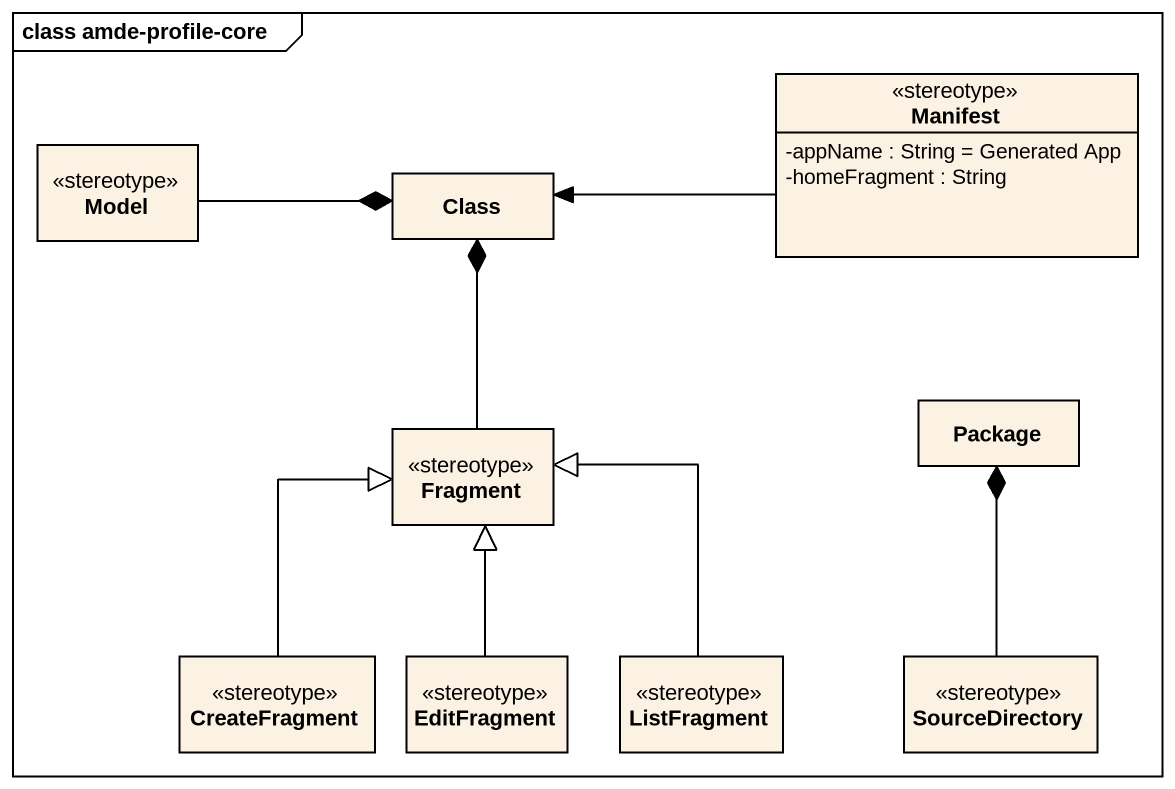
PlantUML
@startuml
mainframe class amde-profile-core
hide circle
hide empty members
skinparam classAttributeIconSize 0
class Manifest <<stereotype>> {
  -appName : String = Generated App
  -homeFragment : String
}
class Model <<stereotype>>
class "Class" as Class_
class Fragment <<stereotype>>
class "Package" as Package_
class CreateFragment <<stereotype>>
class EditFragment <<stereotype>>
class ListFragment <<stereotype>>
class SourceDirectory <<stereotype>>
Manifest -left-> Class_
Model -right-* Class_
Fragment -up-* Class_
CreateFragment -up-|> Fragment
EditFragment -up-|> Fragment
ListFragment -up-|> Fragment
SourceDirectory -up-* Package_
@enduml
